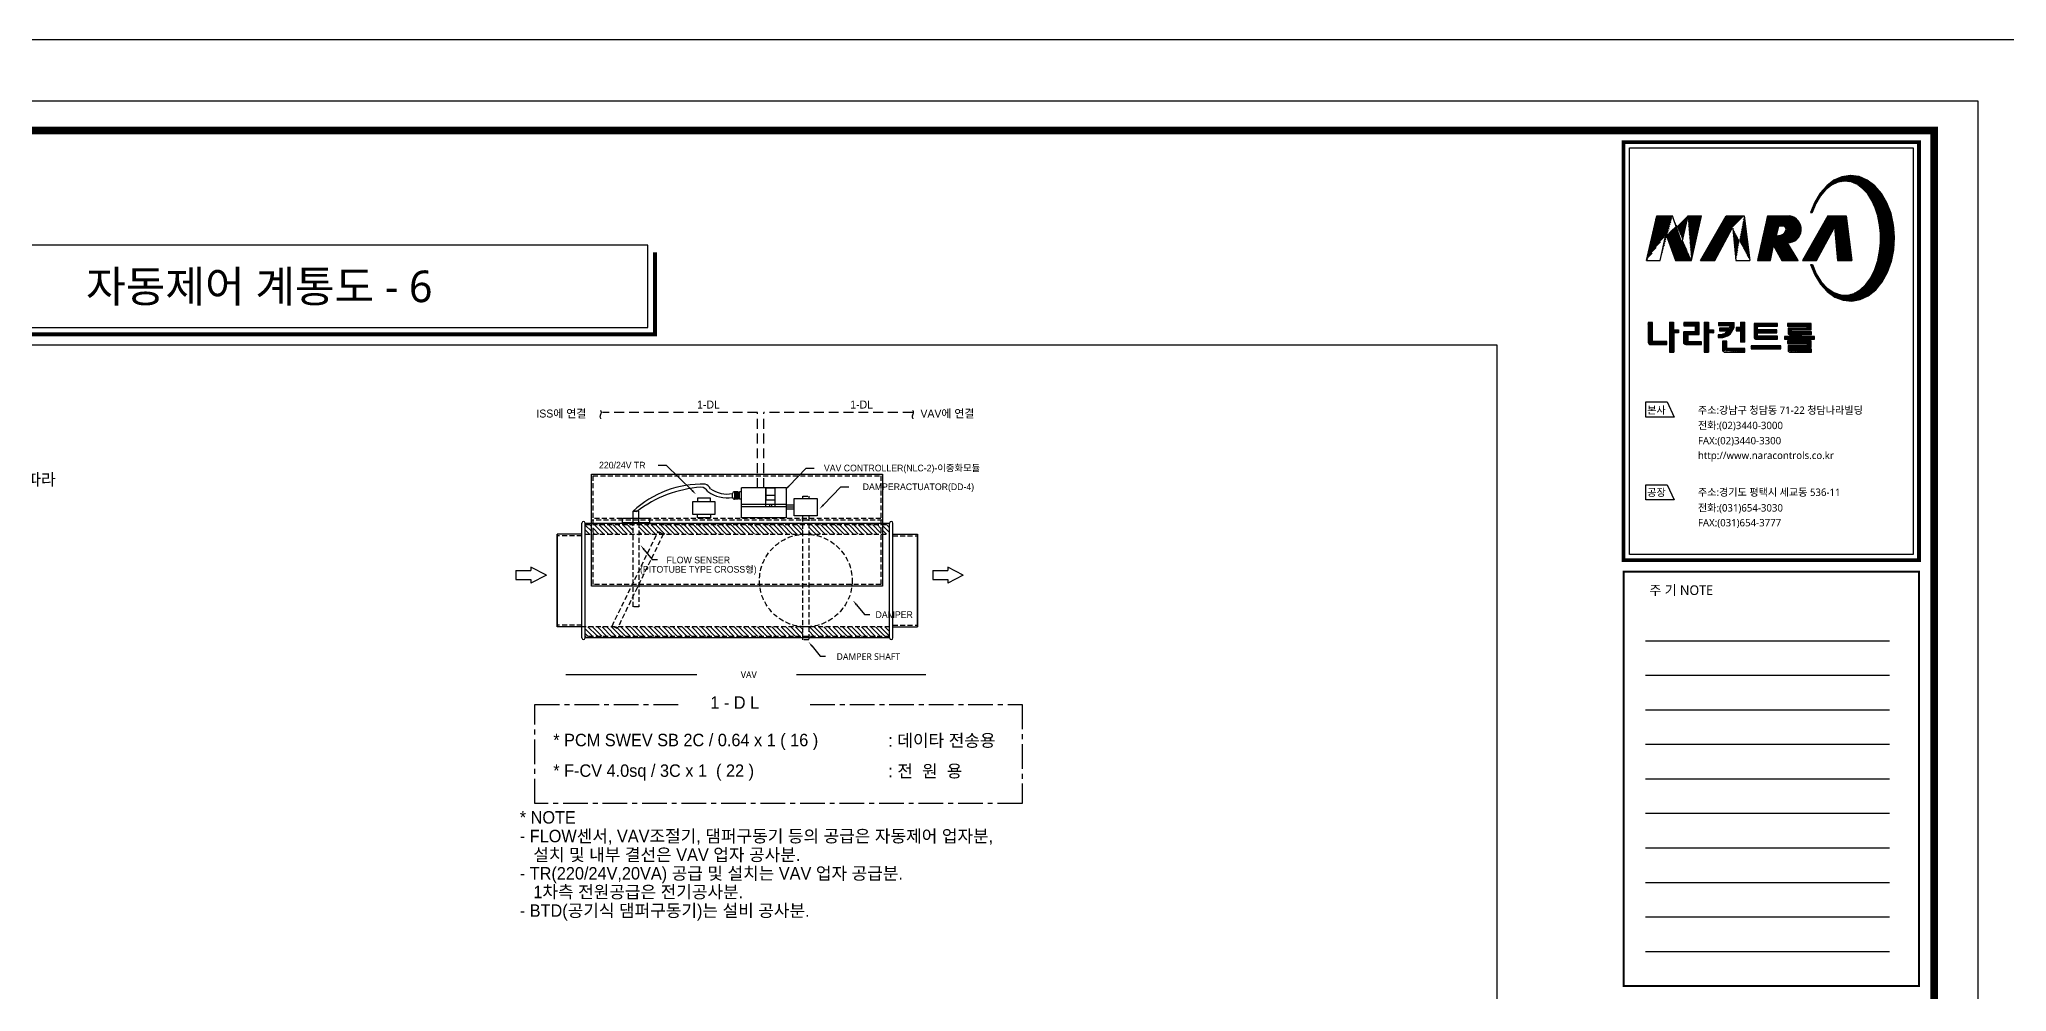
# Model space of a CAD drawing. Header units: millimetres. Extents: x -86 to 11742, y 5229 to 11464.
# Drawn here: x 8703.9 to 9202.1, y 5582.1 to 5823.3 of the extents above; entities that cross this region are included whole.
import ezdxf
from ezdxf.enums import TextEntityAlignment as Align

# ---------------------------------------------------------------- set-up
doc = ezdxf.new("R2010")
doc.units = ezdxf.units.MM
doc.header["$LTSCALE"] = 5
for name, pattern in [('CENTER', [2, 1.25, -0.25, 0.25, -0.25]), ('DASHED', [0.75, 0.5, -0.25]), ('HIDDEN', [0.375, 0.25, -0.125]), ('HIDDEN2', [4.7625, 3.175, -1.5875])]:
    doc.linetypes.add(name, pattern=pattern)
doc.layers.add('AUTO', color=7, linetype='CONTINUOUS')
doc.layers.add('FORM', color=7, linetype='CONTINUOUS')
doc.styles.add('HY울릉도L', font='h2wull.TTF')
doc.styles.add('QQ', font='MALGUN.TTF.TTF')
doc.styles.add('STYLE1', font='MALGUN.TTF.TTF', dxfattribs={"height": 2.5})
pattern_1 = [(45, (-11.3759, -7.50065), (-0.171711214, 0.171711214), [])]

# ---------------------------------------------------------------- blocks, each defined once
blk = doc.blocks.new('form')
at = {"layer": 'FORM'}
h = blk.add_hatch(dxfattribs=at)
h.set_pattern_fill('ANSI31', color=256, scale=1.942691, style=0)
h.set_pattern_definition(pattern_1)
edge = h.paths.add_edge_path()
edge.add_line((716.28, 522.42), (720.27, 522.42))
edge.add_line((719.34, 533.67), (717.88, 527.02))
edge.add_line((711.49, 533.67), (715.47, 533.67))
edge.add_line((712.35, 522.42), (713.78, 528.86))
edge.add_line((708.92, 522.42), (712.35, 522.42))
edge.add_line((708.92, 522.42), (711.49, 533.67))
edge.add_line((717.81, 527.02), (715.47, 533.67))
edge.add_line((713.9, 528.86), (716.28, 522.42))
edge.add_line((720.27, 522.42), (722.81, 533.67))
edge.add_line((719.34, 533.67), (722.81, 533.67))
h = blk.add_hatch(dxfattribs=at)
h.set_pattern_fill('ANSI31', color=256, scale=1.942691, style=0)
h.set_pattern_definition(pattern_1)
edge = h.paths.add_edge_path()
edge.add_line((729.09, 533.67), (733.65, 533.67))
edge.add_line((731.5, 522.42), (735.09, 522.42))
edge.add_line((730.74, 530.54), (731.5, 522.42))
edge.add_line((726.18, 522.42), (730.63, 530.54))
edge.add_line((733.65, 533.67), (735.09, 522.42))
edge.add_line((722.55, 522.42), (726.18, 522.42))
edge.add_line((722.55, 522.42), (729.09, 533.67))
h = blk.add_hatch(dxfattribs=at)
h.set_pattern_fill('ANSI31', color=256, scale=1.942691, style=0)
h.set_pattern_definition(pattern_1)
edge = h.paths.add_edge_path(flags=16)
edge.add_arc((742.35, 530.64), 1.96, 269.4167, 343.4025)
edge.add_arc((743.39, 530.25), 0.855, 348.5468, 460.0762)
edge.add_line((743.24, 531.09), (742.29, 531.1))
edge.add_line((742.29, 531.1), (741.72, 528.67))
edge.add_line((741.72, 528.67), (742.33, 528.68))
edge = h.paths.add_edge_path()
edge.add_arc((744.68, 530.29), 3.4, 269.0634, 442.7978)
edge.add_line((745.11, 533.67), (739.53, 533.67))
edge.add_line((739.53, 533.67), (736.99, 522.42))
edge.add_line((736.99, 522.42), (740.29, 522.42))
edge.add_line((740.29, 522.42), (741.1, 526.15))
edge.add_line((741.1, 526.15), (743.16, 522.42))
edge.add_line((743.16, 522.42), (747.3, 522.42))
edge.add_line((747.3, 522.42), (744.63, 526.89))
h = blk.add_hatch(dxfattribs=at)
h.set_pattern_fill('ANSI31', color=256, scale=1.942691, style=0)
h.set_pattern_definition(pattern_1)
h.paths.add_polyline_path([(754.86, 533.67), (759.44, 533.67), (760.86, 522.42), (757.31, 522.42), (756.55, 530.81), (751.98, 522.42), (748.42, 522.42)])
h = blk.add_hatch(dxfattribs=at)
h.set_pattern_fill('ANSI31', color=256, scale=1.942691, style=0)
h.set_pattern_definition(pattern_1)
h.paths.add_polyline_path([(710.46, 506.65), (709.33, 506.65), (709.33, 501.59), (709.39, 501.43), (709.49, 501.3), (709.64, 501.15), (709.74, 501.13), (709.88, 501.1), (714.03, 501.1), (714.03, 501.91), (710.46, 501.91)])
edge = h.paths.add_edge_path(flags=16)
edge.add_line((709.65, 501.14), (709.53, 501.27))
h = blk.add_hatch(dxfattribs=at)
h.set_pattern_fill('ANSI31', color=256, scale=1.942691, style=0)
h.set_pattern_definition(pattern_1)
h.paths.add_polyline_path([(715.78, 506.81), (715.78, 504.83), (717.05, 504.83), (717.05, 504.1), (715.79, 504.1), (715.79, 499.19), (714.7, 499.19), (714.7, 506.81)])
h = blk.add_hatch(dxfattribs=at)
h.set_pattern_fill('ANSI31', color=256, scale=1.942691, style=0)
h.set_pattern_definition(pattern_1)
h.paths.add_polyline_path([(722.25, 506.67), (718.34, 506.67), (718.34, 505.88), (721, 505.88), (721.1, 505.85), (721.2, 505.77), (721.24, 505.65), (721.24, 504.32), (718.39, 504.32), (718.33, 504.29), (718.31, 504.24), (718.31, 501.49), (718.37, 501.37), (718.46, 501.29), (718.62, 501.21), (718.89, 501.14), (722.85, 501.14), (722.85, 501.82), (719.56, 501.82), (719.45, 501.88), (719.43, 501.96), (719.43, 503.42), (719.45, 503.51), (719.53, 503.61), (722.25, 503.61)])
edge = h.paths.add_edge_path()
edge.add_line((718.31, 504.23), (718.4, 504.32))
edge.add_line((718.47, 501.28), (718.36, 501.39))
h = blk.add_hatch(dxfattribs=at)
h.set_pattern_fill('ANSI31', color=256, scale=1.942691, style=0)
h.set_pattern_definition(pattern_1)
h.paths.add_polyline_path([(723.54, 506.81), (724.58, 506.81), (724.58, 504.84), (725.83, 504.84), (725.83, 504.05), (724.58, 504.05), (724.58, 499.19), (723.54, 499.19)])
h = blk.add_hatch(dxfattribs=at)
h.set_pattern_fill('ANSI31', color=256, scale=1.942691, style=0)
h.set_pattern_definition(pattern_1)
h.paths.add_polyline_path([(727.17, 506.65), (731.07, 506.65), (731.07, 505.84), (731.07, 505.45), (730.77, 504.79), (730.44, 504.23), (730.05, 503.77), (729.45, 503.35), (729.02, 503.14), (728.72, 503.03), (728.2, 502.91), (727.79, 502.86), (727.02, 502.86), (727.02, 503.54), (727.52, 503.54), (727.88, 503.57), (728.24, 503.69), (728.62, 503.84), (728.94, 504.03), (729.2, 504.24), (729.37, 504.38), (729.4, 504.5), (729.34, 504.59), (727.39, 504.59), (727.39, 505.25), (729.83, 505.25), (729.93, 505.38), (729.98, 505.56), (729.95, 505.74), (729.86, 505.84), (729.79, 505.9), (727.17, 505.9)])
edge = h.paths.add_edge_path(flags=16)
edge.add_line((730, 503.73), (730.14, 503.87))
h = blk.add_hatch(dxfattribs=at)
h.set_pattern_fill('ANSI31', color=256, scale=1.942691, style=0)
h.set_pattern_definition(pattern_1)
h.paths.add_polyline_path([(733.81, 501.67), (732.75, 501.67), (732.75, 504.58), (731.58, 504.58), (731.58, 505.46), (732.74, 505.46), (732.74, 506.81), (733.81, 506.81)])
h = blk.add_hatch(dxfattribs=at)
h.set_pattern_fill('ANSI31', color=256, scale=1.942691, style=0)
h.set_pattern_definition(pattern_1)
h.paths.add_polyline_path([(742.04, 506.45), (736.2, 506.45), (736.2, 502.78), (736.23, 502.67), (736.31, 502.59), (736.47, 502.48), (736.54, 502.46), (742.05, 502.46), (742.05, 503.21), (737.16, 503.21), (737.06, 503.27), (737.03, 503.32), (737.03, 503.93), (737.07, 504.02), (737.16, 504.08), (737.23, 504.09), (741.87, 504.09), (741.87, 504.84), (737.28, 504.84), (737.13, 504.87), (737.05, 504.92), (737.04, 504.98), (737.04, 505.56), (737.09, 505.64), (737.17, 505.71), (737.26, 505.74), (742.04, 505.74)])
h = blk.add_hatch(dxfattribs=at)
h.set_pattern_fill('ANSI31', color=256, scale=1.942691, style=0)
h.set_pattern_definition(pattern_1)
h.paths.add_polyline_path([(750.58, 506.42), (744.64, 506.42), (744.64, 505.75), (749.4, 505.75), (749.53, 505.71), (749.58, 505.64), (749.6, 505.55), (749.59, 505.44), (749.43, 505.31), (749.26, 505.27), (744.77, 505.27), (744.77, 503.89), (744.81, 503.8), (744.89, 503.73), (745, 503.63), (745.08, 503.6), (746.98, 503.6), (747.07, 503.57), (747.11, 503.53), (747.14, 503.5), (747.14, 503.29), (747.11, 503.2), (747, 503.15), (743.86, 503.15), (743.86, 502.48), (751.47, 502.48), (751.47, 503.15), (748.35, 503.15), (748.21, 503.18), (748.16, 503.27), (748.16, 503.52), (748.23, 503.59), (748.34, 503.64), (750.67, 503.64), (750.67, 504.31), (745.8, 504.31), (745.69, 504.37), (745.65, 504.45), (745.65, 504.67), (745.73, 504.76), (745.87, 504.8), (750.58, 504.8)])
edge = h.paths.add_edge_path(flags=16)
edge.add_line((744.93, 503.69), (744.81, 503.82))
h = blk.add_hatch(dxfattribs=at)
h.set_pattern_fill('ANSI31', color=256, scale=1.942691, style=0)
h.set_pattern_definition(pattern_1)
edge = h.paths.add_edge_path()
edge.add_line((728.13, 502), (728.13, 499.59))
edge.add_line((728.13, 499.59), (728.19, 499.49))
edge.add_line((728.19, 499.49), (728.28, 499.4))
edge.add_line((728.28, 499.4), (728.4, 499.32))
edge.add_line((728.4, 499.32), (728.51, 499.24))
edge.add_line((728.51, 499.24), (728.63, 499.17))
edge.add_line((729.21, 500.07), (729.21, 502))
edge.add_line((729.21, 502), (728.13, 502))
edge.add_line((728.62, 499.17), (728.63, 499.19))
edge.add_line((728.23, 499.45), (728.18, 499.49))
edge.add_line((733.78, 499.19), (733.78, 500.07))
edge.add_line((733.78, 500.07), (729.21, 500.07))
edge.add_line((728.6, 499.19), (733.78, 499.19))
h = blk.add_hatch(dxfattribs=at)
h.set_pattern_fill('ANSI31', color=256, scale=1.942691, style=0)
h.set_pattern_definition(pattern_1)
h.paths.add_polyline_path([(742.96, 499.98), (742.96, 500.81), (735.37, 500.81), (735.37, 499.98)])
h = blk.add_hatch(dxfattribs=at)
h.set_pattern_fill('ANSI31', color=256, scale=1.942691, style=0)
h.set_pattern_definition(pattern_1)
h.paths.add_polyline_path([(750.58, 500.39), (750.58, 502.04), (744.64, 502.04), (744.64, 501.34), (749.4, 501.34), (749.52, 501.3), (749.58, 501.23), (749.6, 501.14), (749.59, 501.03), (749.46, 500.9), (749.34, 500.86), (744.81, 500.86), (744.77, 500.86), (744.77, 499.49), (744.81, 499.4), (744.89, 499.32), (745, 499.23), (745.12, 499.18), (750.67, 499.18), (750.67, 499.91), (745.8, 499.91), (745.69, 499.97), (745.65, 500.04), (745.65, 500.26), (745.73, 500.35), (745.87, 500.39)])
edge = h.paths.add_edge_path(flags=16)
edge.add_line((750.65, 499.18), (750.67, 499.21))
edge.add_line((744.91, 499.3), (744.81, 499.41))
at = {"layer": 'AUTO'}
blk.add_line((-24.08, 578.4), (816.92, 578.4), dxfattribs=at)
at = {"layer": 'FORM', "color": 3}
for p, q in [((755.34, 541.14), (757.32, 543.13)), ((756.23, 541.68), (757.94, 543.39)), ((756.86, 541.97), (758.5, 543.61)), ((757.45, 542.22), (758.9, 543.68)), ((757.86, 542.29), (759.31, 543.74)), ((758.27, 542.35), (759.72, 543.81)), ((758.68, 542.42), (760.13, 543.87)), ((759.09, 542.46), (760.54, 543.91)), ((759.39, 542.44), (760.84, 543.89)), ((759.69, 542.4), (761.14, 543.85)), ((760, 542.37), (761.44, 543.81)), ((760.3, 542.33), (761.75, 543.77)), ((760.61, 542.29), (762.05, 543.73)), ((760.88, 542.22), (762.35, 543.69)), ((761.12, 542.12), (762.66, 543.65)), ((761.36, 542.01), (762.91, 543.56)), ((761.61, 541.91), (763.15, 543.46)), ((761.85, 541.81), (763.39, 543.36)), ((762.09, 541.71), (763.63, 543.26)), ((762.34, 541.61), (763.88, 543.15)), ((762.54, 541.47), (764.12, 543.05)), ((751.74, 537.54), (752.95, 538.75)), ((752.26, 538.4), (756.71, 542.86)), ((752.78, 539.27), (755.74, 542.23)), ((762.74, 541.33), (764.36, 542.95)), ((762.93, 541.18), (764.6, 542.85)), ((763.13, 541.03), (764.83, 542.74)), ((763.32, 540.88), (765.03, 542.59)), ((763.52, 540.74), (765.23, 542.44)), ((763.72, 540.59), (765.42, 542.3)), ((763.88, 540.41), (765.62, 542.15)), ((764.04, 540.23), (765.82, 542)), ((764.21, 540.05), (766.01, 541.85)), ((764.37, 539.87), (766.21, 541.71)), ((764.53, 539.69), (766.4, 541.56)), ((764.69, 539.51), (766.6, 541.41)), ((764.86, 539.33), (766.78, 541.25)), ((765, 539.13), (766.94, 541.07)), ((765.14, 538.92), (767.1, 540.88)), ((765.27, 538.71), (767.26, 540.7)), ((765.41, 538.5), (767.42, 540.52)), ((765.54, 538.29), (767.58, 540.33)), ((765.67, 538.08), (767.74, 540.15)), ((765.81, 537.87), (767.9, 539.97)), ((765.94, 537.66), (768.06, 539.78)), ((766.05, 537.43), (768.22, 539.6)), ((766.16, 537.2), (768.38, 539.41)), ((766.27, 536.96), (768.51, 539.2)), ((766.38, 536.72), (768.64, 538.99)), ((766.48, 536.49), (768.77, 538.77)), ((766.59, 536.25), (768.89, 538.55)), ((766.7, 536.01), (769.02, 538.34)), ((766.8, 535.78), (769.15, 538.12)), ((750.47, 534.58), (750.89, 534.58)), ((750.49, 534.58), (751.17, 535.25)), ((750.69, 535.12), (751.4, 535.83)), ((750.84, 534.58), (750.93, 534.67)), ((750.92, 535.69), (751.63, 536.4)), ((751.15, 536.27), (751.95, 537.06)), ((751.38, 536.84), (752.44, 537.9)), ((766.89, 535.52), (769.27, 537.9)), ((766.97, 535.26), (769.4, 537.69)), ((767.05, 534.99), (769.53, 537.47)), ((767.13, 534.73), (769.65, 537.25)), ((767.21, 534.47), (769.78, 537.04)), ((767.29, 534.2), (769.88, 536.79)), ((767.37, 533.94), (769.97, 536.55)), ((767.45, 533.68), (770.07, 536.3)), ((767.51, 533.39), (770.17, 536.05)), ((767.57, 533.11), (770.26, 535.8)), ((767.63, 532.83), (770.36, 535.55)), ((767.69, 532.54), (770.45, 535.3)), ((767.75, 532.26), (770.55, 535.06)), ((767.81, 531.98), (770.64, 534.81)), ((767.87, 531.69), (770.74, 534.56)), ((767.93, 531.41), (770.83, 534.31)), ((767.96, 531.09), (770.9, 534.03)), ((767.99, 530.78), (770.96, 533.75)), ((768.02, 530.47), (771.02, 533.47)), ((768.06, 530.16), (771.08, 533.19)), ((767.9, 524.51), (771.72, 528.34)), ((767.96, 524.91), (771.7, 528.65)), ((767.99, 525.29), (771.67, 528.97)), ((768.03, 525.67), (771.65, 529.29)), ((768.07, 526.06), (771.63, 529.61)), ((768.09, 529.85), (771.14, 532.91)), ((768.11, 526.44), (771.6, 529.93)), ((768.12, 529.54), (771.21, 532.63)), ((768.15, 529.23), (771.27, 532.34)), ((768.15, 526.82), (771.58, 530.25)), ((768.16, 528.89), (771.33, 532.06)), ((768.16, 528.55), (771.39, 531.78)), ((768.16, 528.2), (771.46, 531.5)), ((768.16, 527.86), (771.5, 531.2)), ((768.16, 527.52), (771.53, 530.88)), ((768.16, 527.17), (771.55, 530.57)), ((765.35, 517.5), (771.17, 523.32)), ((765.92, 518.41), (771.26, 523.75)), ((766.25, 519.08), (771.35, 524.18)), ((766.58, 519.76), (771.43, 524.61)), ((766.83, 520.35), (771.52, 525.04)), ((766.99, 520.86), (771.56, 525.42)), ((767.16, 521.36), (771.58, 525.79)), ((767.32, 521.87), (771.6, 526.15)), ((767.49, 522.38), (771.63, 526.52)), ((767.54, 522.77), (771.65, 526.88)), ((767.63, 523.21), (771.67, 527.25)), ((767.72, 523.64), (771.69, 527.61)), ((767.81, 524.08), (771.71, 527.98)), ((750.44, 521.4), (750.92, 521.4)), ((750.52, 521.21), (750.71, 521.4)), ((750.62, 520.96), (750.96, 521.31)), ((750.71, 520.72), (751.06, 521.06)), ((750.81, 520.48), (751.16, 520.82)), ((750.91, 520.23), (751.26, 520.58)), ((751.01, 519.99), (751.36, 520.33)), ((751.11, 519.74), (751.46, 520.09)), ((751.21, 519.5), (751.56, 519.85)), ((751.31, 519.25), (751.66, 519.61)), ((751.41, 519.01), (751.76, 519.36)), ((751.51, 518.76), (751.86, 519.12)), ((751.63, 518.55), (751.98, 518.9)), ((751.76, 518.33), (752.12, 518.69)), ((751.89, 518.12), (752.25, 518.47)), ((752.02, 517.91), (752.38, 518.26)), ((760.36, 512.16), (771.09, 522.89)), ((760.67, 512.13), (771, 522.46)), ((761.03, 512.14), (770.87, 521.99)), ((761.44, 512.22), (770.68, 521.45)), ((761.86, 512.29), (770.49, 520.92)), ((762.28, 512.37), (770.29, 520.38)), ((762.7, 512.44), (770.1, 519.84)), ((763.18, 512.57), (769.85, 519.25)), ((763.83, 512.88), (769.43, 518.48)), ((752.15, 517.69), (752.51, 518.05)), ((752.29, 517.48), (752.64, 517.84)), ((752.42, 517.27), (752.77, 517.63)), ((752.55, 517.06), (752.91, 517.42)), ((752.68, 516.84), (753.04, 517.2)), ((752.81, 516.63), (753.17, 516.99)), ((752.94, 516.42), (753.34, 516.82)), ((753.1, 516.24), (753.5, 516.64)), ((753.26, 516.06), (753.67, 516.46)), ((753.43, 515.88), (753.83, 516.28)), ((753.59, 515.7), (754, 516.1)), ((753.75, 515.52), (754.16, 515.92)), ((753.92, 515.34), (754.33, 515.75)), ((754.08, 515.16), (754.49, 515.57)), ((754.24, 514.98), (754.66, 515.39)), ((754.41, 514.8), (754.86, 515.25)), ((754.57, 514.62), (755.07, 515.11)), ((754.75, 514.45), (755.27, 514.98)), ((754.95, 514.31), (755.48, 514.84)), ((755.15, 514.17), (755.68, 514.7)), ((755.36, 514.03), (755.89, 514.56)), ((755.56, 513.88), (756.09, 514.42)), ((755.76, 513.74), (756.3, 514.28)), ((755.96, 513.6), (756.55, 514.19)), ((756.16, 513.46), (756.81, 514.1)), ((756.36, 513.31), (757.06, 514.02)), ((756.56, 513.17), (757.32, 513.93)), ((756.8, 513.07), (757.57, 513.84)), ((757.05, 512.97), (757.83, 513.75)), ((757.28, 512.86), (758.16, 513.74)), ((757.54, 512.78), (758.42, 513.65)), ((757.79, 512.68), (758.75, 513.64)), ((758.04, 512.59), (759.08, 513.63)), ((758.28, 512.49), (759.42, 513.62)), ((758.53, 512.39), (759.75, 513.61)), ((758.8, 512.32), (760.19, 513.72)), ((759.11, 512.29), (760.66, 513.84)), ((759.42, 512.26), (761.12, 513.96)), ((759.74, 512.23), (761.68, 514.17)), ((760.05, 512.19), (762.48, 514.62)), ((764.48, 513.19), (769, 517.71)), ((765.22, 513.59), (768.48, 516.85))]:
    blk.add_line(p, q, dxfattribs=at)
at = {"layer": 'FORM', "color": 7}
for p, q in [((708.92, 522.42), (711.49, 533.67)), ((717.81, 527.02), (715.47, 533.67)), ((719.34, 533.67), (717.88, 527.02)), ((720.27, 522.42), (722.81, 533.67)), ((722.55, 522.42), (729.09, 533.67)), ((733.65, 533.67), (735.09, 522.42)), ((739.53, 533.67), (736.99, 522.42)), ((754.86, 533.67), (748.42, 522.42)), ((759.44, 533.67), (760.86, 522.42)), ((712.35, 522.42), (713.78, 528.86)), ((713.9, 528.86), (716.28, 522.42)), ((726.18, 522.42), (730.63, 530.54)), ((730.74, 530.54), (731.5, 522.42)), ((742.29, 531.1), (741.72, 528.67)), ((741.72, 528.67), (742.33, 528.68)), ((743.24, 531.09), (742.29, 531.1)), ((751.98, 522.42), (756.55, 530.81)), ((756.55, 530.81), (757.31, 522.42)), ((740.29, 522.42), (741.1, 526.15)), ((741.1, 526.15), (743.16, 522.42)), ((747.3, 522.42), (744.63, 526.89)), ((710.46, 506.65), (709.33, 506.65)), ((709.33, 506.65), (709.33, 501.59)), ((710.46, 501.91), (710.46, 506.65)), ((714.7, 506.81), (714.7, 499.19)), ((714.7, 506.81), (715.78, 506.81)), ((715.78, 506.81), (715.78, 504.83)), ((715.78, 504.83), (717.05, 504.83)), ((715.79, 504.1), (715.79, 499.19)), ((717.05, 504.1), (715.79, 504.1)), ((717.05, 504.83), (717.05, 504.1)), ((718.31, 504.23), (718.4, 504.32)), ((718.33, 504.29), (718.31, 504.24)), ((718.31, 504.24), (718.31, 501.49)), ((718.39, 504.32), (718.33, 504.29)), ((722.25, 506.67), (718.34, 506.67)), ((718.34, 506.67), (718.34, 505.88)), ((718.34, 505.88), (721, 505.88)), ((721.24, 504.32), (718.39, 504.32)), ((719.43, 503.42), (719.45, 503.51)), ((719.43, 501.96), (719.43, 503.42)), ((719.45, 503.51), (719.53, 503.61)), ((719.53, 503.61), (722.25, 503.61)), ((721, 505.88), (721.1, 505.85)), ((721.1, 505.85), (721.2, 505.77)), ((721.2, 505.77), (721.24, 505.65)), ((721.24, 505.65), (721.24, 504.32)), ((722.25, 503.61), (722.25, 506.67)), ((723.54, 506.81), (723.54, 499.19)), ((723.54, 506.81), (724.58, 506.81)), ((724.58, 506.81), (724.58, 504.84)), ((724.58, 504.84), (725.83, 504.84)), ((724.58, 504.05), (724.58, 499.19)), ((725.83, 504.05), (724.58, 504.05)), ((725.83, 504.84), (725.83, 504.05)), ((727.02, 503.54), (727.02, 502.86)), ((727.52, 503.54), (727.02, 503.54)), ((727.17, 506.65), (727.17, 505.9)), ((727.17, 505.9), (729.79, 505.9)), ((727.39, 505.25), (727.39, 504.59)), ((729.83, 505.25), (727.39, 505.25)), ((727.39, 504.59), (729.34, 504.59)), ((727.88, 503.57), (727.52, 503.54)), ((728.24, 503.69), (727.88, 503.57)), ((728.62, 503.84), (728.24, 503.69)), ((728.94, 504.03), (728.62, 503.84)), ((728.72, 503.03), (729.02, 503.14)), ((729.2, 504.24), (728.94, 504.03)), ((729.02, 503.14), (729.45, 503.35)), ((729.37, 504.38), (729.2, 504.24)), ((729.34, 504.59), (729.4, 504.5)), ((729.4, 504.5), (729.37, 504.38)), ((729.45, 503.35), (730.05, 503.77)), ((729.79, 505.9), (729.86, 505.84)), ((729.93, 505.38), (729.83, 505.25)), ((729.86, 505.84), (729.95, 505.74)), ((729.98, 505.56), (729.93, 505.38)), ((729.95, 505.74), (729.98, 505.56)), ((730, 503.73), (730.14, 503.87)), ((730.05, 503.77), (730.44, 504.23)), ((730.44, 504.23), (730.77, 504.79)), ((730.77, 504.79), (731.07, 505.45)), ((731.07, 505.84), (731.07, 506.65)), ((731.07, 505.45), (731.07, 505.84)), ((731.58, 505.46), (731.58, 504.58)), ((732.74, 505.46), (731.58, 505.46)), ((731.58, 504.58), (732.75, 504.58)), ((732.74, 506.81), (732.74, 505.46)), ((732.74, 506.81), (733.81, 506.81)), ((732.75, 504.58), (732.75, 501.67)), ((733.81, 501.67), (733.81, 506.81)), ((742.04, 506.45), (736.2, 506.45)), ((736.2, 506.45), (736.2, 502.78)), ((737.03, 503.93), (737.07, 504.02)), ((737.03, 503.32), (737.03, 503.93)), ((737.06, 503.27), (737.03, 503.32)), ((737.04, 505.56), (737.09, 505.64)), ((737.04, 504.98), (737.04, 505.56)), ((737.05, 504.92), (737.04, 504.98)), ((737.13, 504.87), (737.05, 504.92)), ((737.16, 503.21), (737.06, 503.27)), ((737.07, 504.02), (737.16, 504.08)), ((737.09, 505.64), (737.17, 505.71)), ((737.28, 504.84), (737.13, 504.87)), ((737.16, 504.08), (737.23, 504.09)), ((742.05, 503.21), (737.16, 503.21)), ((737.17, 505.71), (737.26, 505.74)), ((737.23, 504.09), (741.87, 504.09)), ((737.26, 505.74), (742.04, 505.74)), ((741.87, 504.84), (737.28, 504.84)), ((741.87, 504.09), (741.87, 504.84)), ((742.04, 505.74), (742.04, 506.45)), ((742.05, 502.46), (742.05, 503.21)), ((747, 503.15), (743.86, 503.15)), ((743.86, 503.15), (743.86, 502.48)), ((750.58, 506.42), (744.64, 506.42)), ((744.64, 506.42), (744.64, 505.75)), ((744.64, 505.75), (749.4, 505.75)), ((749.26, 505.27), (744.77, 505.27)), ((744.77, 505.27), (744.77, 503.89)), ((744.77, 503.89), (744.81, 503.8)), ((744.93, 503.69), (744.81, 503.82)), ((744.81, 503.8), (744.89, 503.73)), ((744.89, 503.73), (745, 503.63)), ((745, 503.63), (745.08, 503.6)), ((745.08, 503.6), (746.98, 503.6)), ((745.65, 504.67), (745.73, 504.76)), ((745.65, 504.45), (745.65, 504.67)), ((745.69, 504.37), (745.65, 504.45)), ((745.8, 504.31), (745.69, 504.37)), ((745.73, 504.76), (745.87, 504.8)), ((750.67, 504.31), (745.8, 504.31)), ((745.87, 504.8), (750.58, 504.8)), ((746.98, 503.6), (747.07, 503.57)), ((747.11, 503.2), (747, 503.15)), ((747.07, 503.57), (747.11, 503.53)), ((747.11, 503.53), (747.14, 503.5)), ((747.14, 503.29), (747.11, 503.2)), ((747.14, 503.5), (747.14, 503.29)), ((748.16, 503.52), (748.23, 503.59)), ((748.16, 503.27), (748.16, 503.52)), ((748.21, 503.18), (748.16, 503.27)), ((748.35, 503.15), (748.21, 503.18)), ((748.23, 503.59), (748.34, 503.64)), ((748.34, 503.64), (750.67, 503.64)), ((751.47, 503.15), (748.35, 503.15)), ((749.43, 505.31), (749.26, 505.27)), ((749.4, 505.75), (749.53, 505.71)), ((749.59, 505.44), (749.43, 505.31)), ((749.53, 505.71), (749.58, 505.64)), ((749.58, 505.64), (749.6, 505.55)), ((749.6, 505.55), (749.59, 505.44)), ((750.58, 504.8), (750.58, 506.42)), ((750.67, 503.64), (750.67, 504.31)), ((751.47, 502.48), (751.47, 503.15)), ((709.33, 501.59), (709.39, 501.43)), ((709.39, 501.43), (709.49, 501.3)), ((709.49, 501.3), (709.64, 501.15)), ((709.65, 501.14), (709.53, 501.27)), ((709.64, 501.15), (709.74, 501.13)), ((709.74, 501.13), (709.88, 501.1)), ((709.88, 501.1), (714.03, 501.1)), ((714.03, 501.91), (710.46, 501.91)), ((714.03, 501.1), (714.03, 501.91)), ((714.7, 499.19), (715.79, 499.19)), ((718.31, 501.49), (718.37, 501.37)), ((718.47, 501.28), (718.36, 501.39)), ((718.37, 501.37), (718.46, 501.29)), ((718.46, 501.29), (718.62, 501.21)), ((718.62, 501.21), (718.89, 501.14)), ((718.89, 501.14), (722.85, 501.14)), ((719.45, 501.88), (719.43, 501.96)), ((719.56, 501.82), (719.45, 501.88)), ((722.85, 501.82), (719.56, 501.82)), ((722.85, 501.14), (722.85, 501.82)), ((723.54, 499.19), (724.58, 499.19)), ((727.02, 502.86), (727.79, 502.86)), ((727.79, 502.86), (728.2, 502.91)), ((729.21, 502), (728.13, 502)), ((728.13, 502), (728.13, 499.59)), ((728.13, 499.59), (728.19, 499.49)), ((728.23, 499.45), (728.18, 499.49)), ((728.19, 499.49), (728.28, 499.4)), ((728.2, 502.91), (728.72, 503.03)), ((728.28, 499.4), (728.4, 499.32)), ((728.4, 499.32), (728.51, 499.24)), ((728.51, 499.24), (728.63, 499.17)), ((728.6, 499.19), (733.78, 499.19)), ((728.62, 499.17), (728.63, 499.19)), ((729.21, 500.07), (729.21, 502)), ((733.78, 500.07), (729.21, 500.07)), ((733.78, 499.19), (733.78, 500.07)), ((735.37, 500.81), (735.37, 499.98)), ((742.96, 500.81), (735.37, 500.81)), ((735.37, 499.98), (742.96, 499.98)), ((736.2, 502.78), (736.23, 502.67)), ((736.23, 502.67), (736.31, 502.59)), ((736.31, 502.59), (736.47, 502.48)), ((736.47, 502.48), (736.54, 502.46)), ((736.54, 502.46), (742.05, 502.46)), ((742.96, 499.98), (742.96, 500.81)), ((743.86, 502.48), (751.47, 502.48)), ((750.58, 502.04), (744.64, 502.04)), ((744.64, 502.04), (744.64, 501.34)), ((744.64, 501.34), (749.4, 501.34)), ((744.81, 500.86), (744.77, 500.86)), ((744.77, 500.86), (744.77, 499.49)), ((744.77, 499.49), (744.81, 499.4)), ((749.34, 500.86), (744.81, 500.86)), ((744.91, 499.3), (744.81, 499.41)), ((744.81, 499.4), (744.89, 499.32)), ((744.89, 499.32), (745, 499.23)), ((745, 499.23), (745.12, 499.18)), ((745.12, 499.18), (750.67, 499.18)), ((745.65, 500.26), (745.73, 500.35)), ((745.65, 500.04), (745.65, 500.26)), ((745.69, 499.97), (745.65, 500.04)), ((745.8, 499.91), (745.69, 499.97)), ((745.73, 500.35), (745.87, 500.39)), ((750.67, 499.91), (745.8, 499.91)), ((745.87, 500.39), (750.58, 500.39)), ((749.46, 500.9), (749.34, 500.86)), ((749.4, 501.34), (749.52, 501.3)), ((749.59, 501.03), (749.46, 500.9)), ((749.52, 501.3), (749.58, 501.23)), ((749.58, 501.23), (749.6, 501.14)), ((749.6, 501.14), (749.59, 501.03)), ((750.58, 500.39), (750.58, 502.04)), ((750.65, 499.18), (750.67, 499.21)), ((750.67, 499.18), (750.67, 499.91)), ((708.66, 426.09), (770.47, 426.09)), ((708.66, 417.35), (770.47, 417.35)), ((708.66, 408.6), (770.47, 408.6)), ((708.66, 399.86), (770.47, 399.86)), ((708.66, 391.12), (770.47, 391.12)), ((708.66, 382.38), (770.47, 382.38)), ((708.66, 373.64), (770.47, 373.64)), ((708.66, 364.89), (770.47, 364.89)), ((708.66, 356.15), (770.47, 356.15)), ((708.66, 347.41), (770.47, 347.41))]:
    blk.add_line(p, q, dxfattribs=at)
at = {"layer": 'FORM'}
for p, q in [((727.17, 506.65), (731.07, 506.65)), ((733.81, 501.67), (732.75, 501.67))]:
    blk.add_line(p, q, dxfattribs=at)
at = {"layer": 'FORM', "color": 3}
for points in [[(0, 562.79), (792.83, 562.79), (792.83, 0), (0, 0)], [(776.44, 447.93), (704.56, 447.93), (704.56, 550.91), (776.44, 550.91)]]:
    blk.add_lwpolyline(points, close=True, dxfattribs=at)
at = {"layer": 'FORM', "color": 2, "const_width": 1.94}
blk.add_lwpolyline([(12.48, 6.47), (12.48, 555.28), (781.78, 555.28), (781.78, 6.47)], close=True, dxfattribs=at)
at = {"layer": 'FORM', "color": 3}
for points, const_width in [([(777.9, 446.48), (703.1, 446.48), (703.1, 552.36), (777.9, 552.36)], 0.971), ([(703.1, 338.67), (703.1, 443.56), (777.9, 443.56), (777.9, 338.67)], 0.486)]:
    blk.add_lwpolyline(points, close=True, dxfattribs=dict(at, const_width=const_width))
at = {"layer": 'FORM', "color": 3, "flags": 128}
for points in [[(750.44, 521.4), (751.52, 518.73), (752.95, 516.4), (754.67, 514.52), (756.61, 513.14), (758.7, 512.33), (760.86, 512.11), (763.01, 512.5), (765.07, 513.47), (766.96, 515), (768.61, 517.01), (769.96, 519.45), (770.95, 522.2), (771.55, 525.18), (771.73, 528.27), (771.49, 531.35), (770.84, 534.3), (769.8, 537.01), (768.41, 539.38), (766.72, 541.32), (764.8, 542.76), (762.73, 543.64), (760.57, 543.93)], [(760.48, 543.93), (758.39, 543.59), (756.38, 542.71), (754.53, 541.31), (752.88, 539.44), (751.52, 537.17), (750.47, 534.58)], [(762.35, 541.61), (760.73, 542.28), (759.05, 542.48), (757.38, 542.21), (755.77, 541.47), (754.26, 540.3), (752.92, 538.72), (751.79, 536.79), (750.89, 534.58)], [(767.45, 533.67), (766.82, 535.74), (765.97, 537.62), (764.93, 539.25), (763.72, 540.58), (762.39, 541.59)], [(767.47, 522.45), (767.93, 524.63), (768.16, 526.9), (768.16, 529.19), (767.92, 531.46), (767.46, 533.63)], [(750.92, 521.4), (751.9, 519.04), (753.16, 517.01), (754.64, 515.4), (756.3, 514.28), (758.07, 513.67)], [(758.1, 513.66), (759.8, 513.61), (761.46, 514.04), (763.04, 514.94), (764.48, 516.28), (765.73, 518.02), (766.74, 520.08), (767.5, 522.42)]]:
    blk.add_lwpolyline(points, dxfattribs=at)
at = {"layer": 'FORM', "color": 7}
for points in [[(711.49, 533.67), (715.47, 533.67)], [(719.34, 533.67), (722.81, 533.67)], [(729.09, 533.67), (733.65, 533.67)], [(739.53, 533.67), (745.11, 533.67)], [(754.86, 533.67), (759.44, 533.67)], [(708.92, 522.42), (712.35, 522.42)], [(716.28, 522.42), (720.27, 522.42)], [(722.55, 522.42), (726.18, 522.42)], [(731.5, 522.42), (735.09, 522.42)], [(736.99, 522.42), (740.29, 522.42)], [(743.16, 522.42), (747.3, 522.42)], [(748.42, 522.42), (751.98, 522.42)], [(757.31, 522.42), (760.86, 522.42)]]:
    blk.add_lwpolyline(points, dxfattribs=at)
for points in [[(708.72, 486.56), (714.1, 486.56), (715.91, 482.73), (708.72, 482.73)], [(708.72, 465.6), (714.1, 465.6), (715.91, 461.77), (708.72, 461.77)]]:
    blk.add_lwpolyline(points, close=True, dxfattribs=at)
at = {"layer": 'FORM'}
for centre, radius, start, end in [((744.68, 530.29), 3.4, 269.0634, 82.7978), ((742.35, 530.64), 1.96, 269.4167, 343.4025), ((743.39, 530.25), 0.855, 348.5468, 100.0762)]:
    blk.add_arc(centre, radius, start, end, dxfattribs=at)
at = {"layer": 'FORM', "color": 7, "style": 'STYLE1'}
for s, height, p in [('본사', 1.87, (709.08, 483.55)), ('주소:강남구 청담동 71-22 청담나라빌딩', 1.8698, (721.93, 483.54)), ('전화:(02)3440-3000', 1.8698, (721.93, 479.68)), ('http://www.naracontrols.co.kr', 1.8698, (721.93, 472.1)), ('FAX:(02)3440-3300', 1.8698, (721.93, 475.82)), ('공장', 1.87, (709.08, 462.72)), ('주소:경기도 평택시 세교동 536-11', 1.8698, (721.93, 462.77)), ('전화:(031)654-3030', 1.8698, (721.93, 458.81)), ('FAX:(031)654-3777', 1.8698, (721.93, 455.05)), ('주 기 NOTE', 2.428, (709.63, 437.68))]:
    blk.add_text(s, height=height, dxfattribs=at).set_placement(p)

msp = doc.modelspace()

# ---------------------------------------------------------------- linework, layer by layer
at = {"layer": 'AUTO', "color": 7}
for p, q in [((8858.04, 5771.16), (8661.24, 5771.16)), ((8858.04, 5750.36), (8858.04, 5771.16)), ((8661.24, 5750.36), (8858.04, 5750.36)), ((8843.73, 5684.86), (8843.73, 5713.21)), ((8843.73, 5713.21), (8917.44, 5713.21)), ((8917.44, 5713.21), (8917.44, 5684.86)), ((8841.32, 5671.71), (8841.32, 5700.83)), ((8842.14, 5700.83), (8919.24, 5700.83)), ((8842.14, 5671.71), (8842.14, 5700.83)), ((8919.24, 5671.71), (8919.24, 5700.83)), ((8920.06, 5671.71), (8920.06, 5700.83)), ((8835.05, 5698), (8835.05, 5674.53)), ((8835.05, 5674.53), (8835.05, 5698)), ((8841.32, 5698), (8835.05, 5698)), ((8920.06, 5698), (8926.33, 5698)), ((8926.33, 5674.53), (8926.32, 5698)), ((8926.33, 5698), (8926.32, 5674.53)), ((8917.44, 5684.86), (8843.73, 5684.86)), ((8841.32, 5674.53), (8835.05, 5674.53)), ((8920.06, 5674.53), (8926.33, 5674.53)), ((8919.24, 5671.72), (8842.14, 5671.72))]:
    msp.add_line(p, q, dxfattribs=at)
at = {"layer": 'AUTO', "color": 2}
for p, q in [((8445.98, 5745.96), (9072.98, 5745.96)), ((9072.98, 5745.96), (9072.98, 5280.46)), ((8880.9, 5708.77), (8879.94, 5708.77)), ((8879.94, 5708.77), (8879.94, 5706.87)), ((8880.9, 5706.87), (8880.9, 5708.77)), ((8881.72, 5708.77), (8881.19, 5708.77)), ((8881.19, 5706.87), (8881.19, 5708.77)), ((8893.13, 5709.72), (8881.72, 5709.72)), ((8881.72, 5702.11), (8881.72, 5709.72)), ((8887.9, 5704.96), (8887.9, 5709.72)), ((8887.95, 5706.63), (8887.95, 5709.67)), ((8890.23, 5709.67), (8887.95, 5709.67)), ((8890.23, 5706.63), (8890.23, 5709.67)), ((8890.27, 5704.96), (8890.27, 5709.72)), ((8893.13, 5702.11), (8893.13, 5709.72)), ((8854.3, 5700.84), (8854.3, 5703.86)), ((8854.3, 5703.86), (8855.24, 5703.77)), ((8855.75, 5703.86), (8854.3, 5703.86)), ((8855.75, 5700.84), (8855.75, 5703.86)), ((8879.47, 5707.34), (8879.47, 5708.29)), ((8880.9, 5708.63), (8879.94, 5708.63)), ((8880.9, 5708.48), (8879.94, 5708.48)), ((8880.9, 5708.34), (8879.94, 5708.34)), ((8880.9, 5708.2), (8879.94, 5708.2)), ((8880.9, 5708.06), (8879.94, 5708.06)), ((8880.9, 5707.91), (8879.94, 5707.91)), ((8880.9, 5707.77), (8879.94, 5707.77)), ((8880.9, 5707.63), (8879.94, 5707.63)), ((8880.9, 5707.48), (8879.94, 5707.48)), ((8880.9, 5707.34), (8879.94, 5707.34)), ((8880.9, 5707.2), (8879.94, 5707.2)), ((8880.9, 5707.06), (8879.94, 5707.06)), ((8880.9, 5706.91), (8879.94, 5706.91)), ((8880.9, 5706.87), (8879.94, 5706.87)), ((8881.19, 5708.29), (8880.9, 5708.29)), ((8881.19, 5707.34), (8880.9, 5707.34)), ((8881.72, 5706.87), (8881.19, 5706.87)), ((8893.13, 5705.51), (8881.72, 5705.51)), ((8893.13, 5704.96), (8881.72, 5704.96)), ((8890.23, 5707.82), (8887.95, 5707.82)), ((8890.23, 5706.63), (8887.95, 5706.63)), ((8888.85, 5705.51), (8888.85, 5704.96)), ((8889.32, 5705.51), (8889.32, 5704.96)), ((8851.57, 5700.84), (8851.57, 5702.05)), ((8851.57, 5702.05), (8858.48, 5702.05)), ((8858.48, 5700.84), (8851.57, 5700.84)), ((8858.48, 5702.05), (8858.48, 5700.84)), ((8893.13, 5702.11), (8881.72, 5702.11))]:
    msp.add_line(p, q, dxfattribs=at)
at = {"layer": 'AUTO', "color": 4, "linetype": 'DASHED'}
for p, q in [((8885.76, 5728.85), (8846.51, 5728.85)), ((8885.76, 5709.72), (8885.76, 5728.85)), ((8925.08, 5728.82), (8887.42, 5728.82)), ((8887.42, 5709.72), (8887.42, 5728.82))]:
    msp.add_line(p, q, dxfattribs=at)
at = {"layer": 'AUTO', "color": 8}
for p, q in [((8860.6, 5715.47), (8862.64, 5715.47)), ((8869.25, 5709.07), (8862.64, 5715.47)), ((8893.71, 5710.15), (8898.12, 5714.74)), ((8898.12, 5714.74), (8900.16, 5714.74)), ((8902.47, 5705.41), (8906.88, 5710)), ((8906.88, 5710), (8908.92, 5710)), ((8842.14, 5700.32), (8843.73, 5698.73)), ((8842.14, 5699.13), (8843.26, 5698.01)), ((8843.23, 5700.42), (8843.73, 5699.92)), ((8844.14, 5699.51), (8845.64, 5698.01)), ((8844.43, 5700.42), (8846.84, 5698.01)), ((8845.62, 5700.42), (8848.03, 5698.01)), ((8846.82, 5700.42), (8849.23, 5698.01)), ((8848.01, 5700.42), (8850.42, 5698.01)), ((8849.2, 5700.42), (8851.61, 5698.01)), ((8850.4, 5700.42), (8852.81, 5698.01)), ((8851.59, 5700.42), (8854, 5698.01)), ((8852.79, 5700.42), (8854.3, 5698.91)), ((8853.98, 5700.42), (8854.3, 5700.1)), ((8855.75, 5699.84), (8857.58, 5698.01)), ((8856.37, 5700.42), (8858.78, 5698.01)), ((8857.56, 5700.42), (8859.97, 5698.01)), ((8858.75, 5700.42), (8861.16, 5698.01)), ((8859.95, 5700.42), (8862.36, 5698.01)), ((8861.14, 5700.42), (8863.55, 5698.01)), ((8862.34, 5700.42), (8864.75, 5698.01)), ((8863.53, 5700.42), (8865.94, 5698.01)), ((8864.72, 5700.42), (8867.13, 5698.01)), ((8865.92, 5700.42), (8868.33, 5698.01)), ((8867.11, 5700.42), (8869.52, 5698.01)), ((8868.31, 5700.42), (8870.72, 5698.01)), ((8869.5, 5700.42), (8871.91, 5698.01)), ((8870.69, 5700.42), (8873.1, 5698.01)), ((8871.89, 5700.42), (8874.3, 5698.01)), ((8873.08, 5700.42), (8875.49, 5698.01)), ((8874.28, 5700.42), (8876.69, 5698.01)), ((8875.47, 5700.42), (8877.88, 5698.01)), ((8876.66, 5700.42), (8879.07, 5698.01)), ((8877.86, 5700.42), (8880.27, 5698.01)), ((8879.05, 5700.42), (8881.46, 5698.01)), ((8880.24, 5700.42), (8882.65, 5698.01)), ((8881.44, 5700.42), (8883.85, 5698.01)), ((8882.63, 5700.42), (8885.04, 5698.01)), ((8883.83, 5700.42), (8886.24, 5698.01)), ((8885.02, 5700.42), (8887.43, 5698.01)), ((8886.21, 5700.42), (8888.62, 5698.01)), ((8887.41, 5700.42), (8889.82, 5698.01)), ((8888.6, 5700.42), (8891.01, 5698.01)), ((8889.8, 5700.42), (8892.21, 5698.01)), ((8890.99, 5700.42), (8893.4, 5698.01)), ((8892.18, 5700.42), (8894.59, 5698.01)), ((8893.38, 5700.42), (8895.79, 5698.01)), ((8894.57, 5700.42), (8896.98, 5698.01)), ((8895.77, 5700.42), (8897.29, 5698.89)), ((8896.96, 5700.42), (8897.29, 5700.09)), ((8898.75, 5699.82), (8900.56, 5698.01)), ((8899.35, 5700.42), (8901.76, 5698.01)), ((8900.54, 5700.42), (8902.95, 5698.01)), ((8901.74, 5700.42), (8904.15, 5698.01)), ((8902.93, 5700.42), (8905.34, 5698.01)), ((8904.12, 5700.42), (8906.53, 5698.01)), ((8905.32, 5700.42), (8907.73, 5698.01)), ((8906.51, 5700.42), (8908.92, 5698.01)), ((8907.7, 5700.42), (8910.11, 5698.01)), ((8908.9, 5700.42), (8911.31, 5698.01)), ((8910.09, 5700.42), (8912.5, 5698.01)), ((8911.29, 5700.42), (8913.7, 5698.01)), ((8912.48, 5700.42), (8914.89, 5698.01)), ((8913.67, 5700.42), (8916.08, 5698.01)), ((8914.87, 5700.42), (8917.03, 5698.26)), ((8916.06, 5700.42), (8917.03, 5699.45)), ((8917.44, 5700.23), (8919.24, 5698.44)), ((8917.44, 5699.04), (8918.47, 5698.01)), ((8918.45, 5700.42), (8919.24, 5699.63)), ((8844.14, 5698.32), (8844.45, 5698.01)), ((8855.75, 5698.65), (8856.39, 5698.01)), ((8857.09, 5694.07), (8859.08, 5691.59)), ((8898.75, 5698.63), (8899.37, 5698.01)), ((8859.08, 5691.59), (8860.5, 5691.59)), ((8910.86, 5680.12), (8912.85, 5677.64)), ((8842.14, 5674.06), (8844.07, 5672.12)), ((8842.85, 5674.53), (8845.07, 5672.32)), ((8844.05, 5674.53), (8845.06, 5673.52)), ((8845.24, 5674.53), (8847.65, 5672.12)), ((8846.44, 5674.53), (8848.85, 5672.12)), ((8847.63, 5674.53), (8850.04, 5672.12)), ((8848.82, 5674.53), (8851.23, 5672.12)), ((8850.02, 5674.53), (8852.43, 5672.12)), ((8851.21, 5674.53), (8853.62, 5672.12)), ((8852.41, 5674.53), (8854.82, 5672.12)), ((8853.6, 5674.53), (8856.01, 5672.12)), ((8854.79, 5674.53), (8857.2, 5672.12)), ((8855.99, 5674.53), (8858.4, 5672.12)), ((8857.18, 5674.53), (8858.35, 5673.36)), ((8858.38, 5674.53), (8860.79, 5672.12)), ((8859.57, 5674.53), (8861.98, 5672.12)), ((8860.76, 5674.53), (8863.17, 5672.12)), ((8861.96, 5674.53), (8864.37, 5672.12)), ((8863.15, 5674.53), (8865.56, 5672.12)), ((8864.34, 5674.53), (8866.75, 5672.12)), ((8865.54, 5674.53), (8867.95, 5672.12)), ((8866.73, 5674.53), (8869.14, 5672.12)), ((8867.93, 5674.53), (8870.34, 5672.12)), ((8869.12, 5674.53), (8871.53, 5672.12)), ((8870.31, 5674.53), (8872.72, 5672.12)), ((8871.51, 5674.53), (8873.92, 5672.12)), ((8872.7, 5674.53), (8875.11, 5672.12)), ((8873.9, 5674.53), (8876.31, 5672.12)), ((8875.09, 5674.53), (8877.5, 5672.12)), ((8876.28, 5674.53), (8878.69, 5672.12)), ((8877.48, 5674.53), (8879.89, 5672.12)), ((8878.67, 5674.53), (8881.08, 5672.12)), ((8879.87, 5674.53), (8882.28, 5672.12)), ((8881.06, 5674.53), (8883.47, 5672.12)), ((8882.25, 5674.53), (8884.66, 5672.12)), ((8883.45, 5674.53), (8885.86, 5672.12)), ((8884.64, 5674.53), (8887.05, 5672.12)), ((8885.83, 5674.53), (8888.24, 5672.12)), ((8887.03, 5674.53), (8889.44, 5672.12)), ((8888.22, 5674.53), (8890.63, 5672.12)), ((8889.42, 5674.53), (8891.83, 5672.12)), ((8890.61, 5674.53), (8893.02, 5672.12)), ((8891.8, 5674.53), (8894.21, 5672.12)), ((8893, 5674.53), (8895.41, 5672.12)), ((8894.19, 5674.53), (8896.46, 5672.27)), ((8895.39, 5674.53), (8896.76, 5673.16)), ((8896.58, 5674.53), (8897.06, 5674.06)), ((8897.06, 5674.06), (8897.29, 5673.82)), ((8898.97, 5674.53), (8901.38, 5672.12)), ((8900.16, 5674.53), (8902.57, 5672.12)), ((8901.36, 5674.53), (8903.77, 5672.12)), ((8902.55, 5674.53), (8903.88, 5673.2)), ((8903.74, 5674.53), (8903.88, 5674.4)), ((8903.88, 5674.4), (8906.15, 5672.12)), ((8904.94, 5674.53), (8907.35, 5672.12)), ((8906.13, 5674.53), (8908.54, 5672.12)), ((8907.33, 5674.53), (8909.74, 5672.12)), ((8908.52, 5674.53), (8910.93, 5672.12)), ((8909.71, 5674.53), (8912.12, 5672.12)), ((8910.91, 5674.53), (8913.32, 5672.12)), ((8912.1, 5674.53), (8914.51, 5672.12)), ((8912.85, 5677.64), (8914.27, 5677.64)), ((8913.29, 5674.53), (8915.7, 5672.12)), ((8914.49, 5674.53), (8916.9, 5672.12)), ((8915.68, 5674.53), (8918.09, 5672.12)), ((8916.88, 5674.53), (8919.24, 5672.17)), ((8918.07, 5674.53), (8919.24, 5673.37)), ((8842.14, 5672.86), (8842.88, 5672.12)), ((8845.06, 5673.52), (8846.46, 5672.12)), ((8845.07, 5672.32), (8845.26, 5672.12)), ((8858.35, 5673.36), (8859.59, 5672.12)), ((8896.46, 5672.27), (8896.6, 5672.12)), ((8896.76, 5673.16), (8897.29, 5672.63)), ((8898.75, 5673.56), (8900.18, 5672.12)), ((8898.75, 5672.36), (8898.99, 5672.12)), ((8899.63, 5669.61), (8901.62, 5667.13)), ((8903.88, 5673.2), (8904.96, 5672.12)), ((8901.62, 5667.13), (8903.04, 5667.13))]:
    msp.add_line(p, q, dxfattribs=at)
at = {"layer": 'AUTO', "color": 7, "linetype": 'HIDDEN'}
for p, q in [((8844.14, 5685.27), (8844.14, 5712.8)), ((8844.14, 5712.8), (8917.03, 5712.8)), ((8917.03, 5712.8), (8917.03, 5685.27)), ((8897.29, 5707.05), (8897.29, 5707.6)), ((8897.29, 5707.6), (8898.75, 5707.6)), ((8898.75, 5707.6), (8898.75, 5707.05)), ((8842.14, 5700.42), (8919.24, 5700.42)), ((8917.44, 5701.59), (8843.73, 5701.59)), ((8917.03, 5702), (8844.14, 5702)), ((8897.29, 5671.24), (8897.29, 5702.65)), ((8898.75, 5702.65), (8898.75, 5671.24)), ((8841.32, 5697.59), (8835.05, 5697.59)), ((8842.14, 5698.01), (8919.24, 5698.01)), ((8920.06, 5697.59), (8926.33, 5697.59)), ((8917.03, 5685.27), (8844.14, 5685.27)), ((8841.32, 5674.94), (8835.05, 5674.94)), ((8919.24, 5674.53), (8842.14, 5674.53)), ((8920.06, 5674.94), (8926.33, 5674.94)), ((8919.24, 5672.12), (8842.14, 5672.12)), ((8898.75, 5671.24), (8897.29, 5671.24))]:
    msp.add_line(p, q, dxfattribs=at)
at = {"layer": 'AUTO', "color": 7, "linetype": 'HIDDEN2'}
for p, q in [((8869.39, 5706.3), (8874.98, 5706.3)), ((8869.39, 5702.99), (8869.39, 5706.3)), ((8873.87, 5707.15), (8870.56, 5707.15)), ((8870.56, 5707.15), (8870.56, 5706.3)), ((8873.87, 5706.3), (8873.87, 5707.15)), ((8874.98, 5706.3), (8874.98, 5702.99)), ((8874.98, 5702.99), (8869.39, 5702.99)), ((8870.56, 5702.14), (8870.56, 5702.99)), ((8873.87, 5702.14), (8870.56, 5702.14)), ((8873.87, 5702.99), (8873.87, 5702.14))]:
    msp.add_line(p, q, dxfattribs=at)
at = {"layer": 'AUTO'}
for p, q in [((8895.11, 5705.38), (8893.13, 5705.38)), ((8895.11, 5704.85), (8893.13, 5704.85)), ((8895.11, 5704.32), (8893.13, 5704.32)), ((8876.72, 5702.04), (8876.72, 5702)), ((8842.14, 5674.53), (8839.31, 5674.53))]:
    msp.add_line(p, q, dxfattribs=at)
at = {"layer": 'AUTO', "color": 2, "linetype": 'HIDDEN'}
for p, q in [((8854.3, 5679.61), (8854.3, 5700.84)), ((8854.3, 5700.84), (8855.75, 5700.84)), ((8855.75, 5700.84), (8855.75, 5679.61)), ((8848.97, 5674.73), (8860.63, 5698.68)), ((8861.94, 5698.04), (8850.28, 5674.09)), ((8861.94, 5698.04), (8860.63, 5698.68)), ((8855.75, 5679.61), (8854.3, 5679.61)), ((8850.28, 5674.09), (8848.97, 5674.73))]:
    msp.add_line(p, q, dxfattribs=at)
at = {"layer": 'AUTO', "color": 6}
for p, q in [((8824.59, 5688.78), (8828.39, 5688.78)), ((8824.59, 5688.78), (8824.59, 5686.51)), ((8832.34, 5687.64), (8828.39, 5689.68)), ((8828.39, 5689.68), (8828.39, 5688.78)), ((8930.16, 5688.78), (8933.96, 5688.78)), ((8930.16, 5688.78), (8930.16, 5686.51)), ((8937.9, 5687.64), (8933.96, 5689.68)), ((8933.96, 5689.68), (8933.96, 5688.78)), ((8824.59, 5686.51), (8828.39, 5686.51)), ((8832.34, 5687.64), (8828.39, 5685.61)), ((8828.39, 5686.51), (8828.39, 5685.61)), ((8930.16, 5686.51), (8933.96, 5686.51)), ((8937.9, 5687.64), (8933.96, 5685.61)), ((8933.96, 5686.51), (8933.96, 5685.61)), ((8837.29, 5662.48), (8870.4, 5662.48)), ((8895.65, 5662.48), (8928.42, 5662.48))]:
    msp.add_line(p, q, dxfattribs=at)
at = {"layer": 'AUTO', "color": 2, "linetype": 'CENTER'}
for p, q in [((8829.43, 5629.79), (8829.43, 5654.83)), ((8829.43, 5654.83), (8866.62, 5654.83)), ((8899.16, 5654.83), (8952.82, 5654.83)), ((8952.82, 5654.83), (8952.82, 5629.79)), ((8952.82, 5629.79), (8829.43, 5629.79))]:
    msp.add_line(p, q, dxfattribs=at)
at = {"layer": 'AUTO', "color": 7, "const_width": 1}
msp.add_lwpolyline([(8663, 5748.59), (8859.8, 5748.59), (8859.8, 5769.39)], dxfattribs=at)
at = {"layer": 'AUTO'}
msp.add_lwpolyline([(8895.11, 5707.05), (8900.93, 5707.05), (8900.93, 5702.65), (8895.11, 5702.65)], close=True, dxfattribs=at)
at = {"layer": 'AUTO', "color": 7, "linetype": 'HIDDEN'}
msp.add_circle((8898.02, 5686.27), 11.74, dxfattribs=at)
at = {"layer": 'AUTO', "color": 2}
for centre, radius, start, end in [((8871.76, 5684.87), 25.8, 88.3211, 132.5937), ((8873.65, 5679.63), 30.35, 94.1155, 127.3369), ((8871.2, 5707.55), 2.38, 31.1459, 83.436), ((8871.82, 5708.39), 2.38, 28.6056, 73.005), ((8878.09, 5715.48), 8.27, 234.0952, 279.5969), ((8878.12, 5715.41), 7.24, 234.3511, 280.6946), ((8879.94, 5708.29), 0.475, 90, 180), ((8878.63, 5707.34), 0.713, 0, 0.4281), ((8879.94, 5707.34), 0.475, 180, 270)]:
    msp.add_arc(centre, radius, start, end, dxfattribs=at)
at = {"layer": 'AUTO', "color": 7}
for centre, start, end in [((8841.73, 5700.8), 2.4919, 177.5081), ((8919.65, 5700.8), 2.4919, 177.5081), ((8841.73, 5671.73), 182.4919, 357.5081), ((8919.65, 5671.73), 182.4919, 357.5081)]:
    msp.add_arc(centre, 0.407, start, end, dxfattribs=at)
at = {"layer": 'AUTO', "color": 8}
for points in [[(8869.08, 5708.9), (8869.43, 5709.23), (8870.24, 5708.04)], [(8893.88, 5709.99), (8893.54, 5710.32), (8892.72, 5709.12)], [(8902.64, 5705.25), (8902.3, 5705.58), (8901.48, 5704.39)], [(8856.9, 5693.92), (8857.28, 5694.22), (8856.2, 5695.18)], [(8910.68, 5679.97), (8911.05, 5680.27), (8909.97, 5681.23)], [(8899.44, 5669.46), (8899.81, 5669.76), (8898.74, 5670.72)]]:
    msp.add_solid(points, dxfattribs=at)

# ---------------------------------------------------------------- block references
at = {"layer": 'AUTO', "xscale": 0.999994771384126, "yscale": 0.999994771384126, "zscale": 0.999994771384126}
msp.add_blockref('form', (8401.99, 5244.93), dxfattribs=at)

# ---------------------------------------------------------------- texts
at = {"layer": 'AUTO', "color": 2, "style": 'QQ'}
msp.add_text('자동제어 계통도 - 6', height=8, dxfattribs=at).set_placement((8759.64, 5760.76), align=Align.MIDDLE_CENTER)
at = {"layer": 'AUTO'}
for s, height, style, p in [('ISS에 연결', 2.026, 'HY울릉도L', (8829.81, 5727.54)), ('VAV에 연결', 2.026, 'HY울릉도L', (8927.05, 5727.54)), ('1. 각 실에 설치된 실험실제어기(NLC-2)은 실내 차압 감지기(RPT)의 검출 압력에 따라', 3, 'QQ', (8566.65, 5710.35)), ('* PCM SWEV SB 2C / 0.64 x 1 ( 16 )', 3.1499, 'HY울릉도L', (8834.07, 5644.3)), (': 데이타 전송용', 3.15, 'HY울릉도L', (8918.91, 5644.19)), ('* F-CV 4.0sq / 3C x 1  ( 22 )', 3.1499, 'HY울릉도L', (8834.07, 5636.55)), (': 전  원  용 ', 3.15, 'HY울릉도L', (8918.91, 5636.44)), ('* NOTE', 3.148, 'HY울릉도L', (8825.6, 5624.71)), ('- FLOW센서, VAV조절기, 댐퍼구동기 등의 공급은 자동제어 업자분,', 3.1481, 'HY울릉도L', (8825.6, 5619.98)), ('- TR(220/24V,20VA) 공급 및 설치는 VAV 업자 공급분.', 3.1481, 'HY울릉도L', (8825.6, 5610.54)), ('   설치 및 내부 결선은 VAV 업자 공사분.', 3.1481, 'HY울릉도L', (8825.6, 5615.26)), ('   1차측 전원공급은 전기공사분.', 3.1481, 'HY울릉도L', (8825.6, 5605.82)), ('- BTD(공기식 댐퍼구동기)는 설비 공사분.', 3.1481, 'HY울릉도L', (8825.6, 5601.1))]:
    msp.add_text(s, height=height, dxfattribs=dict(at, style=style)).set_placement(p)
at = {"layer": 'AUTO', "color": 7, "style": 'HY울릉도L'}
for p in [(8847.72, 5727.01), (8926.77, 5727.01)]:
    msp.add_text('~', height=3.4, rotation=90, dxfattribs=at).set_placement(p)
for s, height, p in [('1-DL', 2.026, (8870.51, 5729.83)), ('1-DL', 2.026, (8909.28, 5729.83)), ('1 - D L', 3.15, (8873.83, 5653.78))]:
    msp.add_text(s, height=height, dxfattribs=at).set_placement(p)
at = {"layer": 'AUTO', "color": 0}
for s, height, style, p in [('220/24V TR', 1.688, 'HY울릉도L', (8851.55, 5715.49)), ('VAV CONTROLLER(NLC-2)-이중화모듈', 1.6884, 'HY울릉도L', (8922.4, 5714.75)), ('DAMPERACTUATOR(DD-4)', 1.6884, 'HY울릉도L', (8926.53, 5710.01)), ('(PITOTUBE TYPE CROSS형)', 1.6884, 'HY울릉도L', (8870.81, 5689.1)), ('FLOW SENSER', 1.6884, 'HY울릉도L', (8870.81, 5691.47)), ('DAMPER', 1.688, 'HY울릉도L', (8920.4, 5677.63)), ('DAMPER SHAFT', 1.6884, 'QQ', (8913.86, 5667)), ('VAV', 1.688, 'QQ', (8883.58, 5662.41))]:
    msp.add_text(s, height=height, dxfattribs=dict(at, style=style)).set_placement(p, align=Align.MIDDLE_CENTER)

doc.saveas('drawing.dxf')
